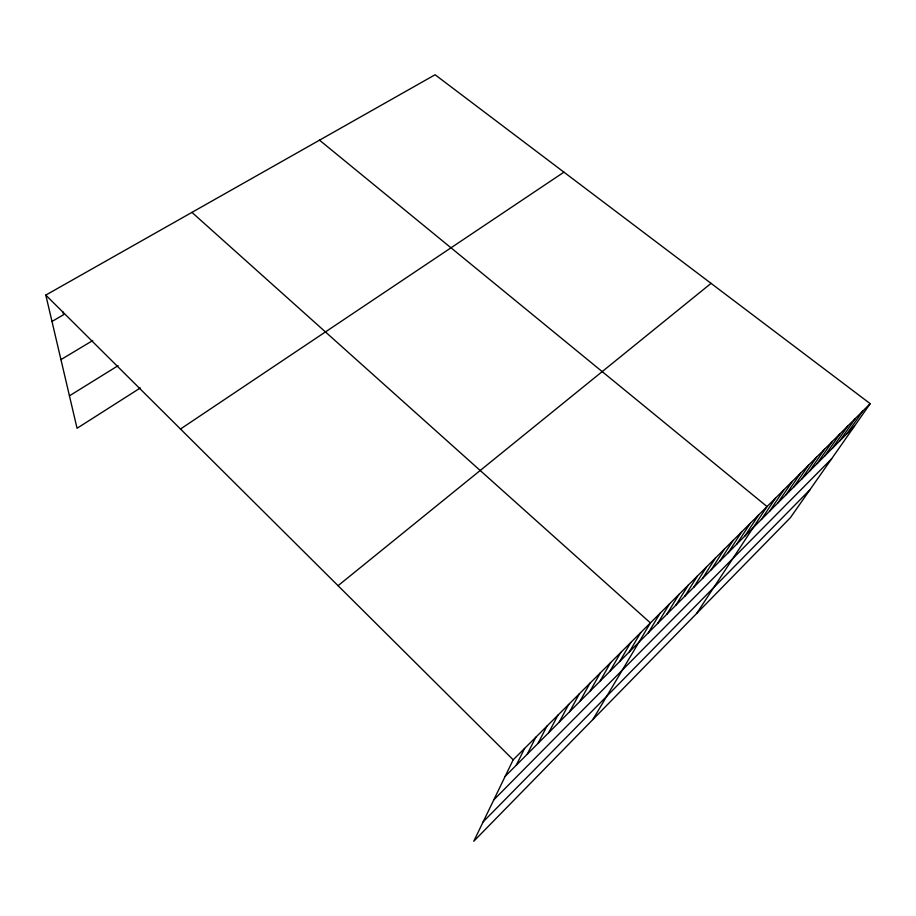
<?xml version="1.0" encoding="UTF-8"?>
<svg xmlns="http://www.w3.org/2000/svg" width="916" height="916" viewBox="0 0 916 916"><rect width="100%" height="100%" fill="white"/><g stroke="black" fill="none" stroke-linecap="round" stroke-linejoin="round"><path stroke-width="1.37" d="M870.2 403.67L513.178 759.811L473.767 841.243L790.382 517.7L870.2 403.67L435.089 74.757L45.8 295.089L77.058 428.276L140.377 387.937M516.28 765.203L524.593 748.429M527.227 754.234L535.849 737.197M538.024 743.391L546.955 726.113M548.695 732.708L557.924 715.178M559.218 722.152L568.733 704.393M569.626 711.721L579.416 693.733M579.885 701.427L589.95 683.222M590.03 691.271L600.358 672.848M600.037 681.229L610.628 662.6M609.93 671.313L620.762 652.49M619.697 661.524L630.769 642.505M629.349 651.848L640.662 632.647M592.858 719.541L650.417 622.914L191.936 212.386M648.288 632.853L660.058 613.296M657.596 623.521L669.585 603.793M666.791 614.304L678.985 594.415M675.871 605.201L688.271 585.152M684.859 596.202L697.454 575.992M693.721 587.305L706.522 566.947M702.492 578.511L715.476 558.016M711.16 569.821L724.327 549.188M719.736 561.222L733.075 540.463M728.209 552.737L741.72 531.841M736.578 544.333L750.261 523.322M744.857 536.032L758.7 514.895M696.607 613.525L767.047 506.571L319.524 140.171M761.391 519.464L775.543 498.098M769.635 511.197L783.947 489.716M777.787 503.033L792.248 481.438M785.836 494.949L800.447 473.251M793.806 486.957L808.553 465.168M801.695 479.068L816.568 457.164M809.481 471.248L824.492 449.264M817.187 463.53L832.335 441.455M824.801 455.882L840.075 433.726M832.346 448.325L847.735 426.089M839.8 440.859L855.304 418.532M847.174 433.463L862.792 411.066M483.156 821.835L809.916 489.797M493.793 799.863L831.636 458.767M505.185 776.321L854.468 426.146M338.061 585.69L711.056 283.376M180.498 429.02L563.924 172.162M69.433 395.827L118.118 365.667M60.948 359.622L92.734 340.546M51.983 321.459L63.616 314.715L63.009 311.944M45.8 295.089L513.178 759.811"/></g></svg>
